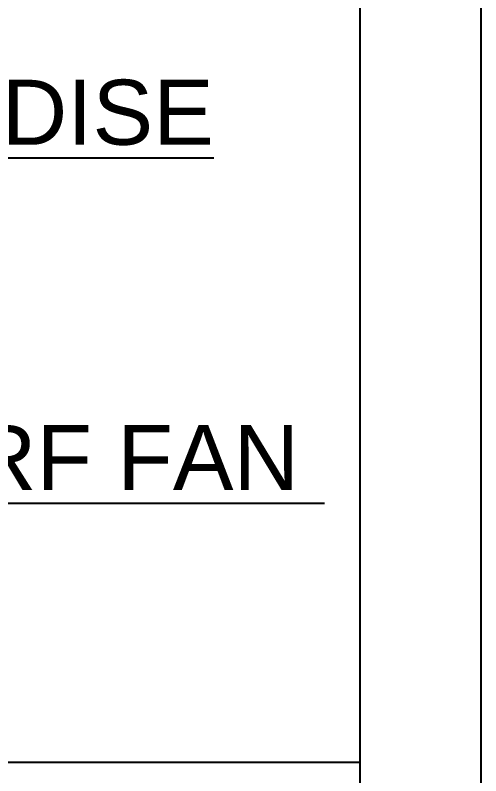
# Model space of a CAD drawing. Header units: metres. Extents: x 251860 to 269438, y 1966787 to 1972367.
# Drawn here: x 268869.3 to 269077.5, y 1969332.8 to 1969673.4 of the extents above; entities that cross this region are included whole.
import ezdxf

# ---------------------------------------------------------------- set-up
doc = ezdxf.new("R2010")
doc.units = ezdxf.units.M
doc.header["$MEASUREMENT"] = 0
doc.layers.add('PDF3_PDF_INDEX', color=1, linetype='CONTINUOUS')
doc.styles.add('s2', font='swissl.ttf')

msp = doc.modelspace()

# ---------------------------------------------------------------- linework, layer by layer
at = {"layer": 'PDF3_PDF_INDEX', "color": 7, "lineweight": 25}
msp.add_line((266154.75271, 1969338.87587), (269023.60717, 1969338.87587), dxfattribs=at)
for points in [[(266099.94468, 1970924.54587), (269077.49634, 1970924.54587), (269077.49634, 1968818.99148), (266099.94468, 1968818.99148)], [(266154.29328, 1970876.69763), (269023.14774, 1970876.69763), (269023.60717, 1968873.79951), (266154.75271, 1968873.79951)]]:
    msp.add_lwpolyline(points, close=True, dxfattribs=at)

# ---------------------------------------------------------------- texts
at = {"layer": 'PDF3_PDF_INDEX', "color": 7, "lineweight": 25, "style": 's2'}
for s, p in [('%%UPARADISE', (268752.4107, 1969615.34545)), ('%%UDWARF FAN ', (268754.53191, 1969460.75248))]:
    msp.add_text(s, height=29.1145033, dxfattribs=at).set_placement(p)

doc.saveas('drawing.dxf')
